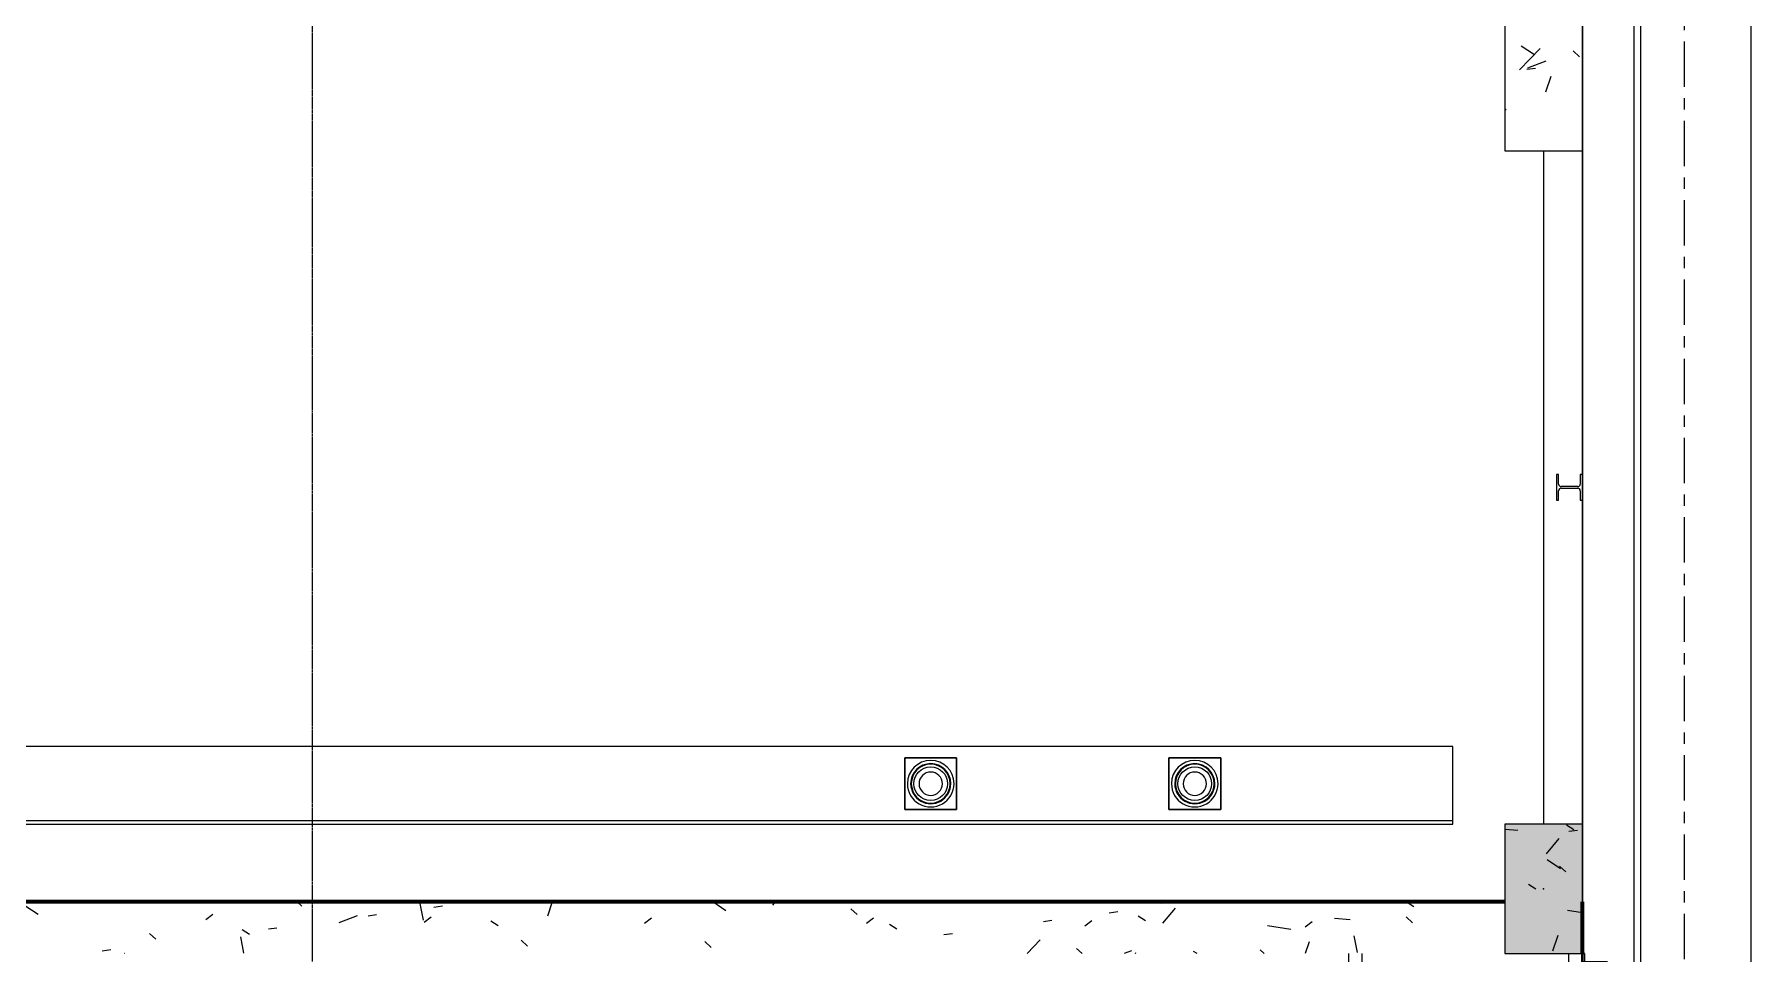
# Model space of a CAD drawing. Header units: millimetres. Extents: x -4391136 to -1798569, y -886572 to -291056.
# Drawn here: x -2735918 to -2729288, y -516384 to -512834 of the extents above; entities that cross this region are included whole.
import ezdxf
from ezdxf.enums import TextEntityAlignment as Align

# ---------------------------------------------------------------- set-up
doc = ezdxf.new("R2010")
doc.units = ezdxf.units.MM
for name, pattern in [('CENTER', [50.800000000000004, 31.75, -6.35, 6.35, -6.35]), ('TA_GL_000.70000', [1.925, 0.7, -0.175, 0.175, -0.175, 0.7]), ('Xref-C-1-PP17-AR-2214-01-B$0$DPA_Grid _ Level 100', [10, 5.5, -1.6, 1.3, -1.6]), ('Xref-C-1-PP17-AR-2214-01-B$0$Hidden', [7.143800000000001, 4.7625, -2.3813])]:
    doc.linetypes.add(name, pattern=pattern)
doc.layers.add('000 - 0_HIDE_OBJ_FRAMING_DEF_DIMS', color=7, linetype='Continuous', plot=False)
for name, color, linetype in [('000 - 0_SYM_DWG_GRID-BUBBLE_MAIN_COLOR_1', 7, 'Continuous'), ('000 - 0_SYM_DWG_GRIDLINE_MAIN_COLOR_251', 7, 'Continuous'), ('000 - CONCRETE_COL_HATCH_', 7, 'Continuous'), ('000 - EXISTING_COLUMN_CUT_COLOR_5', 7, 'Continuous'), ('000 - EXISTING_CONCRETE_CUT_COLOR_5', 7, 'Continuous'), ('000 - GRID', 7, 'CENTER'), ('_PP-Dim', 7, 'Continuous'), ('Xref-C-1-PP17-AR-2214-01-B$0$A-COLS', 7, 'Continuous'), ('Xref-C-1-PP17-AR-2214-01-B$0$A-COLS-E', 7, 'Continuous'), ('Xref-C-1-PP17-AR-2214-01-B$0$A-DETL-MBND', 7, 'Xref-C-1-PP17-AR-2214-01-B$0$Hidden'), ('Xref-C-1-PP17-AR-2214-01-B$0$A-FLOR-E', 7, 'Continuous'), ('Xref-C-1-PP17-AR-2214-01-B$0$A-GLAZ-CURT', 7, 'Continuous'), ('Xref-C-1-PP17-AR-2214-01-B$0$A-ROOF', 7, 'Continuous'), ('Xref-C-1-PP17-AR-2214-01-B$0$A-ROOF-OTLN', 7, 'Continuous'), ('Xref-C-1-PP17-AR-2214-01-B$0$A-Wall', 7, 'Continuous'), ('Xref-C-1-PP17-AR-2214-01-B$0$A-WALL-PATT', 7, 'Continuous'), ('Xref-C-1-PP17-AR-2214-01-B$0$P-SANR-FIXT', 7, 'Continuous'), ('Xref-C-1-PP17-AR-2214-01-B$0$S-BEAM', 7, 'Continuous'), ('Xref-C-1-PP17-AR-2214-01-B$0$S-COLS', 7, 'Continuous'), ('Xref-C-1-PP17-AR-2214-01-B$0$S-COLS-E', 7, 'Continuous'), ('Xref-C-1-PP17-AR-2214-01-B$0$WALL-E', 7, 'Continuous')]:
    doc.layers.add(name, color=color, linetype=linetype)
doc.styles.add('Arial', font='arial.ttf', dxfattribs={"height": 1500})
doc.styles.add('TA', font='', dxfattribs={"height": 4.5})
doc.styles.get('TA').set_extended_font_data('Cordia New')

# ---------------------------------------------------------------- blocks, each defined once
blk = doc.blocks.new('*U1278')
at = {"layer": '000 - 0_SYM_DWG_GRIDLINE_MAIN_COLOR_251', "color": 7, "linetype": 'ByBlock', "ltscale": 5}
blk.add_line((29.9999999999998, 0), (-560.4999999999969, 6.311186212045594e-14), dxfattribs=at)
at = {"color": 7, "style": 'TA', "flags": 1}
blk.add_attdef('LOCATION', (5.999999999999999, -6.000000000000001), '', height=4.5, rotation=270, dxfattribs=at)
at = {"layer": '000 - 0_SYM_DWG_GRID-BUBBLE_MAIN_COLOR_1', "color": 7, "style": 'Arial'}
blk.add_attdef('GRID-HEAD', text='', height=4.000000000000001, rotation=179.999999999987, dxfattribs=at).set_placement((73.74999998541176, 0), align=Align.MIDDLE_CENTER)
blk = doc.blocks.new('*U1279')
at = {"layer": '000 - 0_SYM_DWG_GRIDLINE_MAIN_COLOR_251', "color": 7, "linetype": 'ByBlock', "ltscale": 5}
blk.add_line((29.9999999999998, 0), (-560.4999999999969, 6.311186212045594e-14), dxfattribs=at)
at = {"color": 7, "style": 'TA', "flags": 1}
blk.add_attdef('LOCATION', (5.999999999999999, -6.000000000000001), '', height=4.5, rotation=270, dxfattribs=at)
at = {"layer": '000 - 0_SYM_DWG_GRID-BUBBLE_MAIN_COLOR_1', "color": 7, "style": 'Arial'}
blk.add_attdef('GRID-HEAD', text='', height=4.000000000000002, rotation=179.9999999999862, dxfattribs=at).set_placement((73.74999998541178, 0), align=Align.MIDDLE_CENTER)
blk = doc.blocks.new('W-1-PP17-ENT2_REV00_20260526-152343_LOPF_MAIN_DIMS')
at = {"layer": '000 - GRID', "color": 7, "linetype": 'TA_GL_000.70000', "xscale": 50.00000000000036, "yscale": 50.00000000000036, "zscale": 50.00000000000036, "rotation": 180}
for name, p in [('*U1278', (-26525, -5300.000000001804)), ('*U1279', (-26525, -10599.99999999948))]:
    blk.add_blockref(name, p, dxfattribs=at)
blk = doc.blocks.new('Xref-C-1-PP17-AR-2214-01-B$0$ACM_STR_COLN_Precast- Rectangular Column - 300x700-27910632-ENTRANCE 2 - LOWER ROOF FLOOR PLAN01-flat-1')
at = {"layer": 'Xref-C-1-PP17-AR-2214-01-B$0$S-COLS-E', "color": 7}
for p, q in [((150, 300), (150, 290)), ((150, 300), (150, 290)), ((150, 290), (150, -390)), ((150, 290), (150, -390)), ((150, -390), (150, -400)), ((150, -390), (150, -400))]:
    blk.add_line(p, q, dxfattribs=at)
blk = doc.blocks.new('Xref-C-1-PP17-AR-2214-01-B$0$DPA_PF_Floor Drain_Dome - 200L x 200W-22736265-ENTRANCE 2 - LOWER ROOF FLOOR PLAN01-flat-2')
at = {"layer": 'Xref-C-1-PP17-AR-2214-01-B$0$P-SANR-FIXT', "color": 7}
for p, q in [((-100, -100), (-100, 100)), ((-100, 100), (100, 100)), ((100, 100), (100, -100)), ((100, -100), (-100, -100))]:
    blk.add_line(p, q, dxfattribs=at)
at = {"layer": 'Xref-C-1-PP17-AR-2214-01-B$0$P-SANR-FIXT', "color": 7, "lineweight": 9}
for p, q in [((-100, -100), (-100, 100)), ((-100, 100), (100, 100)), ((100, 100), (-100, 100)), ((-100, 100), (-100, -100)), ((100, 100), (100, -100)), ((100, -100), (100, 100)), ((100, -100), (-100, -100)), ((-100, -100), (100, -100))]:
    blk.add_line(p, q, dxfattribs=at)
at = {"layer": 'Xref-C-1-PP17-AR-2214-01-B$0$P-SANR-FIXT', "color": 7}
blk.add_circle((0, 0), 65.00000000000009, dxfattribs=at)
for radius, start, end in [(90.00000000000969, 0, 180), (77.50000000000539, 0, 180), (90.00000000000969, 180, 0), (77.50000000000539, 180, 0)]:
    blk.add_arc((0, 0), radius, start, end, dxfattribs=at)
at = {"layer": 'Xref-C-1-PP17-AR-2214-01-B$0$P-SANR-FIXT', "color": 7, "lineweight": 9}
for radius, start, end in [(74.99999999999994, 90, 270), (74.99999999999994, 270, 90), (45.00000000000005, 90, 270), (45.00000000000004, 270, 90)]:
    blk.add_arc((0, 0), radius, start, end, dxfattribs=at)
blk = doc.blocks.new('Xref-C-1-PP17-AR-2214-01-B$0$ACM_STR_COLN_Precast- Rectangular Column - 300x500-31462673-ENTRANCE 2 - LOWER ROOF FLOOR PLAN01-flat-1')
at = {"layer": 'Xref-C-1-PP17-AR-2214-01-B$0$S-COLS-E', "lineweight": 9}
h = blk.add_hatch(dxfattribs=at)
h.set_pattern_fill('ACET-2D-FP_30', style=0, pattern_type=2)
h.set_pattern_definition([(49.99999999999999, (2730087.727, 516183.947), (-459.0337474724126, 385.1750482020263), [76.2, -838.2]), (355, (2730087.727, 516183.947), (65.2825274575068, 746.1827032957545), [60.96, -670.56]), (100.451, (2730148.455, 516178.634), (-693.3830033246074, -127.8976821547151), [64.76000000000003, -712.3600000000004]), (46.184, (2730087.727, 516387.1470000001), (-648.5724862192296, 622.3064181256746), [114.3, -1257.299999999999]), (96.63599999999998, (2730178.087, 516373.133), (-1050.534318683824, -122.2199233656631), [97.14000000000112, -1068.540000000012]), (351.184, (2730087.727, 516387.1470000001), (172.1971373415032, 1110.274966525139), [91.44000000000005, -1005.840000000001]), (21, (2730189.327, 516336.347), (-214.7433929342337, 559.4256646482164), [76.20000000000026, -838.2000000000029]), (326, (2730189.327, 516336.347), (418.8539380654042, 620.9765000836203), [60.95999999999972, -670.5599999999969]), (71.45100000000001, (2730239.865, 516302.258), (-668.4524660190125, 224.2969172171013), [64.75999999999985, -712.3599999999983]), (37.50000000000001, (2730087.727, 516183.947), (-158.7692420154774, 206.9121046213362), [33.528, -628.904, 33.528, -1320.292]), (37.50000000000001, (2730087.727, 516183.947), (-158.7692420154774, 206.9121046213362), [-695.96, -647.192, 33.528, -639.572]), (7.499999999999999, (2730087.727, 516183.947), (-47.30360574389223, 359.3065578758984), [33.528, -354.584, 33.528, -870.204]), (7.499999999999999, (2730087.727, 516183.947), (-47.30360574389223, 359.3065578758984), [-421.64, -613.664, 33.528, -223.012]), (327.5, (2729861.159, 516183.947), (146.1911639370438, 229.474161533996), [33.52800000000035, -220.4720000000024, 33.52800000000035, -1810.512000000019]), (327.5, (2729861.159, 516183.947), (146.1911639370438, 229.474161533996), [-287.5280000000031, -758.9520000000081, 33.52800000000035, -1018.032000000011]), (317.5, (2729759.559, 516183.947), (321.0978918266117, 350.4168590258024), [33.52799999999964, -296.6719999999968, 33.52799999999964, -1239.519999999987]), (317.5, (2729759.559, 516183.947), (321.0978918266117, 350.4168590258024), [-363.7279999999961, -492.7599999999948, 33.52799999999964, -713.2319999999924])])
h.paths.add_polyline_path([(-150.000000002794, -190.0000000005239), (-150.000000002794, -200.0000000005239), (149.999999997206, -200.0000000005239), (149.999999997206, 299.9999999994761), (-150.000000002794, 299.9999999994761)])
at = {"layer": 'Xref-C-1-PP17-AR-2214-01-B$0$S-COLS', "color": 7}
for p, q in [((150, 300), (-150, 300)), ((-150, 300), (-150, 290)), ((-150, 290), (-150, -190)), ((150, 290), (150, 300)), ((150, -190), (150, 290)), ((-150, -190), (-150, -200)), ((150, -200), (150, -190)), ((-150, -200), (150, -200))]:
    blk.add_line(p, q, dxfattribs=at)
blk = doc.blocks.new('Xref-C-1-PP17-AR-2214-01-B$0$H-Wide Flange-Column - H100x100x17_2-31208580-ENTRANCE 2 - LOWER ROOF FLOOR PLAN01-flat-1')
at = {"layer": 'Xref-C-1-PP17-AR-2214-01-B$0$S-COLS', "color": 7}
for p, q in [((-42, 50), (-50, 50)), ((-50, 50), (-50, -50)), ((-42, 13), (-42, 50)), ((32, 3), (-32, 3)), ((50, 50), (42, 50)), ((42, 50), (42, 13)), ((50, -50), (50, 50)), ((-50, -50), (-42, -50)), ((-42, -50), (-42, -13)), ((-32, -3), (32, -3)), ((42, -13), (42, -50)), ((42, -50), (50, -50))]:
    blk.add_line(p, q, dxfattribs=at)
for centre, radius, start, end in [((-32, 13), 9.99999999999999, 180, 270), ((32, 13), 10.00000000000001, 270, 0), ((-32, -13), 10.00000000000001, 90, 180), ((32, -13), 9.99999999999999, 0, 90)]:
    blk.add_arc(centre, radius, start, end, dxfattribs=at)
blk = doc.blocks.new('Xref-C-1-PP17-AR-2214-01-B$0$DPA_PF_Floor Drain_Dome - 200L x 200W-22736265-ENTRANCE 2 - LOWER ROOF FLOOR PLAN01-flat-1')
at = {"layer": 'Xref-C-1-PP17-AR-2214-01-B$0$P-SANR-FIXT', "color": 7}
for p, q in [((-100, -100), (-100, 100)), ((-100, 100), (100, 100)), ((100, 100), (100, -100)), ((100, -100), (-100, -100))]:
    blk.add_line(p, q, dxfattribs=at)
at = {"layer": 'Xref-C-1-PP17-AR-2214-01-B$0$P-SANR-FIXT', "color": 7, "lineweight": 9}
for p, q in [((-100, -100), (-100, 100)), ((-100, 100), (100, 100)), ((100, 100), (-100, 100)), ((-100, 100), (-100, -100)), ((100, 100), (100, -100)), ((100, -100), (100, 100)), ((100, -100), (-100, -100)), ((-100, -100), (100, -100))]:
    blk.add_line(p, q, dxfattribs=at)
at = {"layer": 'Xref-C-1-PP17-AR-2214-01-B$0$P-SANR-FIXT', "color": 7}
blk.add_circle((0, 0), 65.00000000000009, dxfattribs=at)
for radius, start, end in [(90.00000000000969, 0, 180), (77.50000000000539, 0, 180), (90.00000000000969, 180, 0), (77.50000000000539, 180, 0)]:
    blk.add_arc((0, 0), radius, start, end, dxfattribs=at)
at = {"layer": 'Xref-C-1-PP17-AR-2214-01-B$0$P-SANR-FIXT', "color": 7, "lineweight": 9}
for radius, start, end in [(74.99999999999994, 90, 270), (74.99999999999994, 270, 90), (45.00000000000005, 90, 270), (45.00000000000004, 270, 90)]:
    blk.add_arc((0, 0), radius, start, end, dxfattribs=at)
blk = doc.blocks.new('Xref-C-1-PP17-AR-2214-01-B$0$DPA_Curved type A_Corner 1 - Curved Type A_corner 1-31495886-ENTRANCE 2 - LOWER ROOF FLOOR PLAN01-flat-1')
at = {"layer": 'Xref-C-1-PP17-AR-2214-01-B$0$A-GLAZ-CURT', "color": 7}
for p, q in [((0, 695.0000016267877), (0, -695.0000016267877)), ((0, -695.0000016267877), (0, 695.0000016267877))]:
    blk.add_line(p, q, dxfattribs=at)
blk = doc.blocks.new('Xref-C-1-PP17-AR-2214-01-B$0$DPA_Curved type B - Curved Type B-31237771-ENTRANCE 2 - LOWER ROOF FLOOR PLAN01-flat-1')
at = {"layer": 'Xref-C-1-PP17-AR-2214-01-B$0$A-GLAZ-CURT', "color": 7}
for p, q in [((0, 750), (0, -750)), ((0, -750), (0, 750))]:
    blk.add_line(p, q, dxfattribs=at)
blk = doc.blocks.new('Xref-C-1-PP17-AR-2214-01-B$0$DPA_Curved type A - Curved Type A-31239856-ENTRANCE 2 - LOWER ROOF FLOOR PLAN01-flat-1')
at = {"layer": 'Xref-C-1-PP17-AR-2214-01-B$0$A-GLAZ-CURT', "color": 7}
for p, q in [((0, 750.0000001523877), (0, 340.5497574991896)), ((0, 340.5497574991896), (0, 750.0000001523877))]:
    blk.add_line(p, q, dxfattribs=at)
blk = doc.blocks.new('Xref-C-1-PP17-AR-2214-01-B$0$DPA-AR_Rectangular - 300x700-V39-ENTRANCE 2 - LOWER ROOF FLOOR PLAN01-flat-1')
at = {"layer": 'Xref-C-1-PP17-AR-2214-01-B$0$A-COLS-E', "lineweight": 9}
h = blk.add_hatch(dxfattribs=at)
h.set_pattern_fill('ACET-2D-FP_24', style=0, pattern_type=2)
h.set_pattern_definition([(49.99999999999999, (2730087.736, 512933.947), (-459.0337474724126, 385.1750482020263), [76.2, -838.2]), (355, (2730087.736, 512933.947), (65.2825274575068, 746.1827032957545), [60.96, -670.56]), (100.451, (2730148.464, 512928.634), (-693.3830033246074, -127.8976821547151), [64.76000000000003, -712.3600000000004]), (46.184, (2730087.736, 513137.1470000001), (-648.5724862192296, 622.3064181256746), [114.3, -1257.299999999999]), (96.63599999999998, (2730178.096, 513123.133), (-1050.534318683824, -122.2199233656631), [97.14000000000112, -1068.540000000012]), (351.184, (2730087.736, 513137.1470000001), (172.1971373415032, 1110.274966525139), [91.44000000000005, -1005.840000000001]), (21, (2730189.336, 513086.347), (-214.7433929342337, 559.4256646482164), [76.20000000000026, -838.2000000000029]), (326, (2730189.336, 513086.347), (418.8539380654042, 620.9765000836203), [60.95999999999972, -670.5599999999969]), (71.45100000000001, (2730239.874, 513052.258), (-668.4524660190125, 224.2969172171013), [64.75999999999985, -712.3599999999983]), (37.50000000000001, (2730087.736, 512933.947), (-158.7692420154774, 206.9121046213362), [33.528, -628.904, 33.528, -1320.292]), (37.50000000000001, (2730087.736, 512933.947), (-158.7692420154774, 206.9121046213362), [-695.96, -647.192, 33.528, -639.572]), (7.499999999999999, (2730087.736, 512933.947), (-47.30360574389223, 359.3065578758984), [33.528, -354.584, 33.528, -870.204]), (7.499999999999999, (2730087.736, 512933.947), (-47.30360574389223, 359.3065578758984), [-421.64, -613.664, 33.528, -223.012]), (327.5, (2729861.168, 512933.947), (146.1911639370438, 229.474161533996), [33.52800000000035, -220.4720000000024, 33.52800000000035, -1810.512000000019]), (327.5, (2729861.168, 512933.947), (146.1911639370438, 229.474161533996), [-287.5280000000031, -758.9520000000081, 33.52800000000035, -1018.032000000011]), (317.5, (2729759.568, 512933.947), (321.0978918266117, 350.4168590258024), [33.52799999999964, -296.6719999999968, 33.52799999999964, -1239.519999999987]), (317.5, (2729759.568, 512933.947), (321.0978918266117, 350.4168590258024), [-363.7279999999961, -492.7599999999948, 33.52799999999964, -713.2319999999924])])
h.paths.add_polyline_path([(10.21896913880482, -350.0000000005821), (149.9999999967404, -350.0000000005821), (149.9999999967404, 349.9999999994179), (-150.0000000032596, 349.9999999994179), (-150.0000000032596, -350.0000000005821)])
at = {"layer": 'Xref-C-1-PP17-AR-2214-01-B$0$A-COLS', "color": 7}
for p, q in [((150, 350), (-150, 350)), ((-150, 350), (-150, -350)), ((150, -350), (150, 350)), ((-150, -350), (150, -350))]:
    blk.add_line(p, q, dxfattribs=at)
blk = doc.blocks.new('Xref-C-1-PP17-AR-2214-01-B$0$DPA_CP_Entrance Canopy Curve_Ent 2_Edge Rev B-2 - Entrance Canopy Curve_Right-28747511-ENTRANCE 2 - LOWER ROOF FLOOR PLAN01-flat-1')
at = {"layer": 'Xref-C-1-PP17-AR-2214-01-B$0$A-GLAZ-CURT', "color": 7}
for p, q in [((-2730840.244708745, -516423.3969167993), (-2730840.244708745, -516383.9466707954)), ((-2730840.244708745, -516423.3969167993), (-2730840.244708745, -516383.9466707954)), ((-2730790.244708745, -516383.9466707954), (-2730790.244708745, -516423.3969167993)), ((-2730790.244708745, -516383.9466707954), (-2730790.244708745, -516423.3969167993)), ((-2729990.244708745, -516423.3969167993), (-2729990.244708745, -516383.9466707954)), ((-2729990.244708745, -516423.3969167993), (-2729990.244708745, -516383.9466707954)), ((-2729940.244708745, -516383.9466707954), (-2729940.244708745, -516423.3969167993)), ((-2729940.244708745, -516383.9466707954), (-2729940.244708745, -516423.3969167993)), ((-2730840.244708745, -516423.3969167993), (-2730790.244708745, -516423.3969167993)), ((-2730840.244708745, -516423.3969167993), (-2730790.244708745, -516423.3969167993)), ((-2730840.244708745, -516453.3969165501), (-2730840.244708745, -516423.3969167993)), ((-2730840.244708745, -516453.3969165501), (-2730840.244708745, -516423.3969167993)), ((-2730790.244708745, -516453.3969165501), (-2730840.244708745, -516453.3969165501)), ((-2730790.244708745, -516453.3969165501), (-2730840.244708745, -516453.3969165501)), ((-2730790.244708745, -516423.3969167993), (-2730790.244708745, -516453.3969165501)), ((-2730790.244708745, -516423.3969167993), (-2730790.244708745, -516453.3969165501)), ((-2729990.244708745, -516423.3969167993), (-2729940.244708745, -516423.3969167993)), ((-2729990.244708745, -516423.3969167993), (-2729940.244708745, -516423.3969167993)), ((-2729990.244708745, -516453.3969165501), (-2729990.244708745, -516423.3969167993)), ((-2729990.244708745, -516453.3969165501), (-2729990.244708745, -516423.3969167993)), ((-2729940.244708745, -516453.3969165501), (-2729990.244708745, -516453.3969165501)), ((-2729940.244708745, -516453.3969165501), (-2729990.244708745, -516453.3969165501)), ((-2729940.244708745, -516423.3969167993), (-2729940.244708745, -516453.3969165501)), ((-2729940.244708745, -516423.3969167993), (-2729940.244708745, -516453.3969165501)), ((-2731192.744708745, -516527.6027544707), (-2731192.744708745, -516586.9786729431)), ((-2730940.244708745, -516562.5694198308), (-2730940.244708745, -516527.6027544707)), ((-2731192.744708745, -516586.5412735833), (-2731192.744708745, -516555.0100816959)), ((-2731042.744708746, -516587.9069720748), (-2731042.744708746, -518398.861224176)), ((-2730940.244708745, -516555.0100816959), (-2730940.244708745, -516562.452489576)), ((-2730940.244708745, -516566.1988032619), (-2730940.244708745, -516586.5412735833)), ((-2730940.244708745, -516586.9786729431), (-2730940.244708745, -516566.4149392206)), ((-2730840.244708745, -516553.3969165501), (-2730840.244708745, -516586.6691076414)), ((-2730840.244708745, -516587.9069720748), (-2730840.244708745, -516553.39691655)), ((-2730840.244708745, -516587.9069720748), (-2730840.244708745, -516553.39691655)), ((-2730840.244708745, -516587.2976782673), (-2730840.244708745, -516562.7777982936)), ((-2730790.244708745, -516553.39691655), (-2730790.244708745, -516572.3946560306)), ((-2730790.244708745, -516571.1413118981), (-2730790.244708745, -516553.3969165501)), ((-2730790.244708745, -516553.39691655), (-2730790.244708745, -516572.3946560306)), ((-2730790.244708745, -516562.7777982936), (-2730790.244708745, -516570.8821888551)), ((-2730790.244708745, -516574.696536673), (-2730790.244708745, -516580.7234862123)), ((-2730790.244708745, -516580.0393900386), (-2730790.244708745, -516574.790654955)), ((-2730790.244708745, -516576.1252298422), (-2730790.244708745, -516581.3969165501)), ((-2730790.244708745, -516576.1252298422), (-2730790.244708745, -516581.3969165501)), ((-2730790.244708745, -516586.6691076414), (-2730790.244708745, -516582.0587697866)), ((-2730790.244708745, -516583.3969165501), (-2730790.244708745, -516587.9069720748)), ((-2730790.244708745, -516583.3969165501), (-2730790.244708745, -516587.9069720748)), ((-2730790.244708745, -516584.0919092754), (-2730790.244708745, -516587.2976782673)), ((-2729990.244708745, -516553.3969165501), (-2729990.244708745, -516578.0711044103)), ((-2729990.244708745, -516579.4384665251), (-2729990.244708745, -516553.39691655)), ((-2729990.244708745, -516579.4384665251), (-2729990.244708745, -516553.39691655)), ((-2729990.244708745, -516578.397496207), (-2729990.244708745, -516562.7777982936)), ((-2729990.244708745, -516582.0519607826), (-2729990.244708745, -516586.6611407934)), ((-2729990.244708745, -516587.9069720748), (-2729990.244708745, -516583.3969165501)), ((-2729990.244708745, -516587.9069720748), (-2729990.244708745, -516583.3969165501)), ((-2729990.244708745, -516587.2976782673), (-2729990.244708745, -516584.0919092754)), ((-2729940.244708745, -516587.9069720748), (-2729940.244708745, -516553.39691655)), ((-2729940.244708745, -516553.39691655), (-2729940.244708745, -516587.9069720748)), ((-2729940.244708745, -516586.6611407935), (-2729940.244708745, -516553.3969165501)), ((-2729940.244708745, -516553.39691655), (-2729940.244708745, -516587.9069720748)), ((-2729940.244708745, -516587.2976782671), (-2729940.244708745, -516562.7777982921)), ((-2729940.244708745, -516562.7777982936), (-2729940.244708745, -516587.2976782673)), ((-2729930.244708745, -516553.39691655), (-2729930.244708745, -516566.4026364672)), ((-2729930.244708745, -516562.7777982921), (-2729930.244708745, -516565.5396181005)), ((-2729930.244708745, -516577.2088177607), (-2729930.244708745, -516587.2976782671)), ((-2729930.244708745, -516578.4026364672), (-2729930.244708745, -516587.9069720748)), ((-2729737.744708745, -518398.8612241759), (-2729737.744708745, -516587.9069720748)), ((-2731042.744708746, -518403.3969165501), (-2731042.744708746, -516613.0397626584)), ((-2729737.744708745, -516613.0397626585), (-2729737.744708745, -518403.3969165501)), ((-2731042.744708746, -518398.7872677104), (-2731142.744708745, -518398.7872677104)), ((-2731042.744708746, -518398.8228827118), (-2731142.744708745, -518398.8228827118)), ((-2731042.744708746, -518403.3969165501), (-2731042.744708746, -518878.4026364673)), ((-2731042.744708746, -518429.3981098611), (-2731042.744708746, -518410.4026364381)), ((-2729737.744708745, -518403.3969165501), (-2729737.744708745, -518878.4026364673)), ((-2731042.744708746, -518653.4075677039), (-2731142.744708745, -518653.4075677039)), ((-2729737.744708745, -518646.3158019953), (-2729737.744708745, -518635.5104195247)), ((-2731042.744708746, -518678.4026364672), (-2731042.744708746, -518728.4026364672)), ((-2729737.744708745, -518678.4026364672), (-2729737.744708745, -518728.4026364672)), ((-2729737.744708745, -518878.4026364673), (-2731042.744708746, -518878.4026364673))]:
    blk.add_line(p, q, dxfattribs=at)
at = {"layer": 'Xref-C-1-PP17-AR-2214-01-B$0$A-GLAZ-CURT', "color": 7, "lineweight": 35}
for p, q in [((-2729940.244708745, -516383.9466690921), (-2729940.244708745, -516562.7777982921)), ((-2729930.244708745, -516383.3969165502), (-2729937.727068959, -516383.3969165502)), ((-2729930.244708745, -516562.7777982921), (-2729930.244708745, -516383.3969165502)), ((-2730790.244708745, -516453.3969165501), (-2730840.244708745, -516453.3969165501)), ((-2730840.244708745, -516453.3969165501), (-2730840.244708745, -516562.7777982936)), ((-2730790.244708745, -516562.7777982936), (-2730790.244708745, -516453.3969165501)), ((-2729940.244708745, -516453.3969165501), (-2729990.244708745, -516453.3969165501)), ((-2729990.244708745, -516453.3969165501), (-2729990.244708745, -516562.7777982936)), ((-2729840.244708745, -516416.4026364672), (-2729940.244708745, -516416.4026364672)), ((-2729940.244708745, -516416.4026364672), (-2729940.244708745, -516428.4026364672)), ((-2729940.244708745, -516428.4026364672), (-2729840.244708745, -516428.4026364672)), ((-2729940.244708745, -516562.7777982936), (-2729940.244708745, -516453.3969165501)), ((-2729840.244708745, -516466.4026364671), (-2729940.244708745, -516466.4026364671)), ((-2729940.244708745, -516466.4026364671), (-2729940.244708745, -516478.4026364671)), ((-2729840.244708745, -516428.4026364672), (-2729840.244708745, -516416.4026364672)), ((-2729840.244708745, -516478.4026364671), (-2729840.244708745, -516466.4026364671)), ((-2731192.744708745, -516527.6027544707), (-2731192.744708745, -516555.0100816959)), ((-2731187.961978765, -516527.6027544707), (-2731192.744708745, -516527.6027544707)), ((-2731037.961978764, -516527.6027544707), (-2731185.597584182, -516527.6027544707)), ((-2730965.640550192, -516527.6027544707), (-2731035.597584182, -516527.6027544707)), ((-2730940.244708745, -516527.6027544707), (-2730963.276155611, -516527.6027544707)), ((-2730940.244708745, -516555.0100816959), (-2730940.244708745, -516527.6027544707)), ((-2729940.244708745, -516478.4026364671), (-2729840.244708745, -516478.4026364671)), ((-2729840.244708745, -516516.4026364672), (-2729940.244708745, -516516.4026364672)), ((-2729940.244708745, -516516.4026364672), (-2729940.244708745, -516528.4026364672)), ((-2729940.244708745, -516528.4026364672), (-2729840.244708745, -516528.4026364672)), ((-2729840.244708745, -516528.4026364672), (-2729840.244708745, -516516.4026364672)), ((-2731192.744708745, -516555.0100816959), (-2731170.591531409, -516555.0100816959)), ((-2731168.227136827, -516555.0100816959), (-2731020.591531409, -516555.0100816959)), ((-2730043.458408953, -516587.9069720748), (-2731042.744708746, -516587.9069720748)), ((-2731042.744708746, -516587.9069720748), (-2731042.744708746, -516613.0397626584)), ((-2731018.227136827, -516555.0100816959), (-2730948.270102837, -516555.0100816959)), ((-2730945.905708255, -516555.0100816959), (-2730940.244708745, -516555.0100816959)), ((-2730840.244708745, -516562.7777982936), (-2730798.704156657, -516562.7777982936)), ((-2730796.339762074, -516562.7777982936), (-2730790.244708745, -516562.7777982936)), ((-2729737.744708745, -516587.9069720748), (-2730043.458408953, -516587.9069720748)), ((-2729990.244708745, -516562.7777982936), (-2729940.244708745, -516562.7777982936)), ((-2729940.244708745, -516562.7777982921), (-2729930.244708745, -516562.7777982921)), ((-2729840.244708745, -516566.4026364672), (-2729940.244708745, -516566.4026364672)), ((-2729940.244708745, -516566.4026364672), (-2729940.244708745, -516578.4026364672)), ((-2729940.244708745, -516578.4026364672), (-2729840.244708745, -516578.4026364672)), ((-2729840.244708745, -516578.4026364672), (-2729840.244708745, -516566.4026364672)), ((-2729737.744708745, -516613.0397626585), (-2729737.744708745, -516587.9069720748)), ((-2731042.744708746, -516613.0397626584), (-2730043.458408953, -516613.0397626584)), ((-2730043.458408953, -516613.0397626585), (-2729737.744708745, -516613.0397626585))]:
    blk.add_line(p, q, dxfattribs=at)
blk = doc.blocks.new('*U2737')
at = {"layer": '000 - CONCRETE_COL_HATCH_'}
h = blk.add_hatch(dxfattribs=at)
h.set_pattern_fill('AR-CONC', scale=0.5)
h.set_pattern_definition([(49.99999999999999, (0, -6.123233995708253e-15), (3.586300913003767, -0.3137606749129755), [0.375, -4.125]), (355, (0, -6.123233995708253e-15), (-0.693756668065, 3.760960668500059), [0.3, -3.3]), (100.45144446, (0.2988584049999972, -0.02614672000000612), (2.89254423363556, 3.447199954843147), [0.3187009599999998, -3.505710559999998]), (46.18420000000001, (0, 0.9999999999999939), (5.336206653357862, -0.8275964039653827), [0.5625, -6.1875]), (96.63563549, (0.4446837249999973, 0.9310334649999938), (4.673309728371142, 4.870593003872752), [0.47805171, -5.258568799999999]), (351.1841639899999, (0, 0.9999999999999939), (4.673309725273866, 4.870593001349951), [0.45, -4.950000005]), (21, (0.5, 0.7499999999999939), (2.984535260592308, -2.013094453326694), [0.375, -4.125]), (326.0000000000001, (0.5, 0.7499999999999939), (1.216576659607909, 3.625750225234265), [0.3, -3.3]), (71.45144474, (0.7487112700000012, 0.5822421299999939), (4.201111883649856, 1.612655764031769), [0.31870095, -3.50571056]), (37.50000000000001, (0, -6.123233995708253e-15), (0.06079927658645334, 1.664469269156557), [0, -3.26, 0, -3.35, 0, -3.3125]), (7.499999999999999, (0, -6.123233995708253e-15), (1.315347687210743, 1.972058559411801), [0, -1.91, 0, -3.185, 0, -1.2625]), (327.5, (-1.115000000000002, -6.123233995708253e-15), (2.669112180862045, -0.1127743586718988), [0, -1.25, 0, -3.9, 0, -5.175]), (317.5, (-1.615000000000002, -6.123233995708253e-15), (2.915930846711931, 0.5005249116615886), [0, -1.625, 0, -2.59, 0, -3.675])])
h.paths.add_polyline_path([(-250.0000000002328, -150.0000000013974), (250.0000000002328, -150.0000000013974), (250.0000000002328, 150.0000000013965), (-250.0000000002328, 150.0000000013965)])
at = {"color": 7}
blk.add_point((0, -4.547473508864641e-13), dxfattribs=at)
at = {"layer": '000 - EXISTING_COLUMN_CUT_COLOR_5', "color": 7}
blk.add_lwpolyline([(-250.0000000002328, -150.0000000013974), (250.0000000002328, -150.0000000013974), (250.0000000002328, 150.0000000013965), (-250.0000000002328, 150.0000000013965)], close=True, dxfattribs=at)
blk = doc.blocks.new('W-1-PP17-ENT2_REV00_20260526-152612_EX_LOPF-1')
at = {"layer": 'Xref-C-1-PP17-AR-2214-01-B$0$A-WALL-PATT', "lineweight": 9}
h = blk.add_hatch(dxfattribs=at)
h.set_pattern_fill('ACET-2D-FP_11', angle=-39.99999999997265, style=0, pattern_type=2)
h.set_pattern_definition([(140.0000000000273, (-19535.0006426787, -5352.504443557526), (-385.17504819663, -459.0337474662813), [76.2000000016863, -838.2000000185496]), (85.00000000002728, (-19535.0006426787, -5352.504443557526), (-746.182703292987, 65.28252745699113), [60.95999998934607, -670.5599998828066]), (190.4510000000273, (-19529.68714455469, -5291.77617947344), (127.8976821521067, -693.3830033084379), [64.75999999792225, -712.3599999771448]), (136.1840000000273, (-19738.20018154569, -5352.50425312767), (-622.306418101827, -648.5724861947823), [114.3000000090041, -1257.300000099045]), (186.6360000000273, (-19724.18609866314, -5262.144063475134), (122.2199233644646, -1050.534318669234), [97.13999999808287, -1068.539999978911]), (81.18400000002735, (-19738.20018154569, -5352.50425312767), (-1110.274966523866, 172.1971373409029), [91.44000001127148, -1005.840000123987]), (111.0000000000273, (-19687.39988022018, -5250.904148278816), (-559.4256646492287, -214.7433929350229), [76.20000000026224, -838.2000000028846]), (56.00000000002737, (-19687.39988022018, -5250.904148278816), (-620.9765001018534, 418.8539380771107), [60.96000000798914, -670.5600000878804]), (161.4510000000273, (-19653.31147378683, -5200.36609522166), (-224.2969171917646, -668.4524659444579), [64.76000000175955, -712.360000019355]), (127.5000000000273, (-19535.0006426787, -5352.504443557526), (-206.9121046008077, -158.7692419998349), [33.52799999595497, -628.9039999241251, 33.52799999595497, -1320.291999840712]), (127.5000000000273, (-19535.0006426787, -5352.504443557526), (-206.9121046008077, -158.7692419998349), [-695.959999916035, -647.1919999219186, 33.52799999595497, -639.571999922838]), (97.50000000002731, (-19535.0006426787, -5352.504443557526), (-359.3065578895622, -47.30360574601231), [33.52800000462985, -354.5840000489642, 33.52800000462985, -870.2040001201657]), (97.50000000002731, (-19535.0006426787, -5352.504443557526), (-359.3065578895622, -47.30360574601231), [-421.6400000582239, -613.6640000847402, 33.52800000462985, -223.0120000307955]), (57.50000000002731, (-19534.99985448504, -5579.072899473889), (-229.4741615089589, 146.1911639207974), [33.52800000332779, -220.4720000218828, 33.52800000332779, -1810.512000179701]), (57.50000000002731, (-19534.99985448504, -5579.072899473889), (-229.4741615089589, 146.1911639207974), [-287.5280000285384, -758.9520000753291, 33.52800000332779, -1018.032000101044]), (47.50000000002732, (-19534.9999497002, -5680.672668907384), (-350.416859014542, 321.097891815938), [33.52800000205954, -296.6720000182238, 33.52800000205954, -1239.52000007614]), (47.50000000002732, (-19534.9999497002, -5680.672668907384), (-350.416859014542, 321.097891815938), [-363.7280000223428, -492.7600000302689, 33.52800000205954, -713.2320000438118])])
h.paths.add_polyline_path([(-19735.00000000233, -5056.316720992385), (-19735.00000000233, -5369.373662744707), (-19735.00000000233, -9905.01763978327), (-19535.00000000233, -9905.01763978327), (-19535.00000000233, -499.9999999958673), (-19735.00000000233, -499.9999999958673)])
at = {"layer": '000 - 0_HIDE_OBJ_FRAMING_DEF_DIMS', "color": 7, "linetype": 'Xref-C-1-PP17-AR-2214-01-B$0$DPA_Grid _ Level 100'}
blk.add_line((-29475.61840735516, -5299.999999999593), (7016.002662105951, -5299.999999999593), dxfattribs=at)
at = {"layer": 'Xref-C-1-PP17-AR-2214-01-B$0$A-DETL-MBND', "color": 7}
blk.add_line((-19734.45024575666, -10204.99999999959), (-17125.00000000186, -10204.99999999959), dxfattribs=at)
at = {"layer": 'Xref-C-1-PP17-AR-2214-01-B$0$A-FLOR-E', "color": 7}
for p, q in [((-19235.00000000186, -599.9999999986612), (-19235.00000000186, -9704.999999999127)), ((-19222.29999829829, -9704.999999999127), (-19222.29999829829, -599.9999999986612)), ((-18935.00000000186, -9704.999999999127), (-18935.00000000186, -599.9999999986612)), ((-18978.64999915008, -7587.654442463594), (-19178.64999915008, -7587.654442463594)), ((-19178.64999915008, -7787.654442463594), (-19178.64999915008, -7587.654442463594)), ((-18978.64999915008, -7587.654442463594), (-18978.64999915008, -7787.654442463594)), ((-19178.64999915008, -7787.654442463594), (-18978.64999915008, -7787.654442463594)), ((-18978.64999915008, -8607.695078790712), (-19178.64999915008, -8607.695078790712)), ((-19178.64999915008, -8807.695078790712), (-19178.64999915008, -8607.695078790712)), ((-18978.64999915008, -8607.695078790712), (-18978.64999915008, -8807.695078790712)), ((-19178.64999915008, -8807.695078790712), (-18978.64999915008, -8807.695078790712)), ((-19235.00000000186, -9704.999999999127), (-18935.00000000186, -9704.999999999127)), ((-19235.00000000186, -9905.008819892595), (-19435.00000000186, -9905.008819892595)), ((-16634.99999829847, -10055.0088198926), (-19235.00000000186, -10055.0088198926)), ((-12700.00000000186, -10205.0088198926), (-19734.45024575666, -10205.0088198926))]:
    blk.add_line(p, q, dxfattribs=at)
at = {"layer": 'Xref-C-1-PP17-AR-2214-01-B$0$A-ROOF', "color": 7}
for p, q in [((-10434.45024575666, -10204.99999999959), (-19734.45024575666, -10204.99999999959)), ((-23134.45024575666, -10405.00881989306), (-10434.45024575666, -10405.00881989306))]:
    blk.add_line(p, q, dxfattribs=at)
at = {"layer": 'Xref-C-1-PP17-AR-2214-01-B$0$A-ROOF-OTLN', "color": 7}
for p, q in [((-10434.45024575666, -10429.7659334974), (-23159.207359361, -10429.7659334974)), ((-10434.45024575666, -10855.00881989306), (-23584.45024575666, -10855.00881989306))]:
    blk.add_line(p, q, dxfattribs=at)
at = {"layer": 'Xref-C-1-PP17-AR-2214-01-B$0$A-Wall', "color": 7, "lineweight": 70}
for p, q in [((-19535.00000000186, -9905.017639786063), (-19535.00000000186, -499.9999999986612)), ((-19735.00000000186, -10205.0088198926), (-19535.00000000186, -10205.0088198926))]:
    blk.add_line(p, q, dxfattribs=at)
at = {"layer": 'Xref-C-1-PP17-AR-2214-01-B$0$S-BEAM', "color": 7}
blk.add_line((-19234.99999829847, -10205.01763978606), (470.0000017015263, -10205.01763978606), dxfattribs=at)
at = {"layer": 'Xref-C-1-PP17-AR-2214-01-B$0$WALL-E', "color": 7}
for p, q in [((-16634.99999829847, -10055.0088198926), (-19234.99999829847, -10055.0088198926)), ((-12700.00000000186, -10205.0088198926), (-19734.45024575666, -10205.0088198926))]:
    blk.add_line(p, q, dxfattribs=at)
at = {"color": 7, "rotation": 270}
for name, p in [('Xref-C-1-PP17-AR-2214-01-B$0$DPA_PF_Floor Drain_Dome - 200L x 200W-22736265-ENTRANCE 2 - LOWER ROOF FLOOR PLAN01-flat-1', (-19078.64999915008, -7687.654442463594)), ('Xref-C-1-PP17-AR-2214-01-B$0$DPA_PF_Floor Drain_Dome - 200L x 200W-22736265-ENTRANCE 2 - LOWER ROOF FLOOR PLAN01-flat-2', (-19078.64999915008, -8707.695078790712)), ('Xref-C-1-PP17-AR-2214-01-B$0$DPA_CP_Entrance Canopy Curve_Ent 2_Edge Rev B-2 - Entrance Canopy Curve_Right-28747511-ENTRANCE 2 - LOWER ROOF FLOOR PLAN01-flat-1', (496648.9466707949, -2740142.744708746)), ('Xref-C-1-PP17-AR-2214-01-B$0$ACM_STR_COLN_Precast- Rectangular Column - 300x500-31462673-ENTRANCE 2 - LOWER ROOF FLOOR PLAN01-flat-1', (-19534.99999829847, -10055.01763978606)), ('Xref-C-1-PP17-AR-2214-01-B$0$DPA-AR_Rectangular - 300x700-V39-ENTRANCE 2 - LOWER ROOF FLOOR PLAN01-flat-1', (-16284.99999829847, -10055.0088198926)), ('Xref-C-1-PP17-AR-2214-01-B$0$H-Wide Flange-Column - H100x100x17_2-31208580-ENTRANCE 2 - LOWER ROOF FLOOR PLAN01-flat-1', (-17934.45024435828, -10155.0088198926)), ('Xref-C-1-PP17-AR-2214-01-B$0$DPA_Curved type A - Curved Type A-31239856-ENTRANCE 2 - LOWER ROOF FLOOR PLAN01-flat-1', (-20075.0000032559, -10204.99999999959)), ('Xref-C-1-PP17-AR-2214-01-B$0$DPA_Curved type B - Curved Type B-31237771-ENTRANCE 2 - LOWER ROOF FLOOR PLAN01-flat-1', (-18575.00000310317, -10204.99999999959)), ('Xref-C-1-PP17-AR-2214-01-B$0$DPA_Curved type A_Corner 1 - Curved Type A_corner 1-31495886-ENTRANCE 2 - LOWER ROOF FLOOR PLAN01-flat-1', (-17130.00000147661, -10204.99999999959)), ('Xref-C-1-PP17-AR-2214-01-B$0$ACM_STR_COLN_Precast- Rectangular Column - 300x700-27910632-ENTRANCE 2 - LOWER ROOF FLOOR PLAN01-flat-1', (-16734.99999984959, -10055.01763978606))]:
    blk.add_blockref(name, p, dxfattribs=at)
at = {"layer": '000 - EXISTING_CONCRETE_CUT_COLOR_5', "color": 7}
blk.add_blockref('*U2737', (-19484.99999829894, -10055.01763978467), dxfattribs=at)

msp = doc.modelspace()

# ---------------------------------------------------------------- block references
at = {"layer": '_PP-Dim', "color": 7, "rotation": 90}
msp.add_blockref('W-1-PP17-ENT2_REV00_20260526-152343_LOPF_MAIN_DIMS', (-2740142.744708746, -496648.9466707953), dxfattribs=at)

# ---------------------------------------------------------------- next in the draw order: block references
msp.add_blockref('W-1-PP17-ENT2_REV00_20260526-152612_EX_LOPF-1', (-2740142.744708746, -496648.9466707953), dxfattribs=at)

doc.saveas('drawing.dxf')
